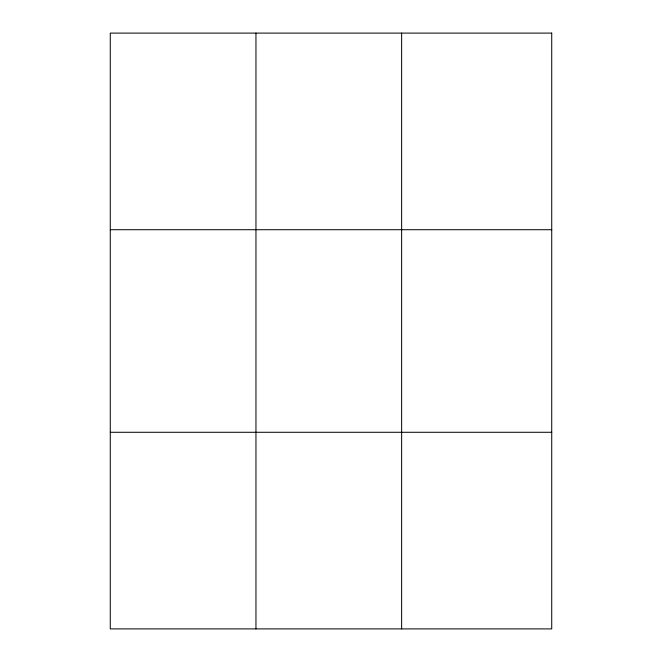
<?xml version="1.0" encoding="UTF-8"?>
<svg xmlns="http://www.w3.org/2000/svg" width="662" height="662" viewBox="0 0 662 662"><rect width="100%" height="100%" fill="white"/><g stroke="black" fill="none" stroke-linecap="round" stroke-linejoin="round"><path stroke-width="0.99" d="M255.954 33.1L255.954 628.9M401.635 33.1L401.635 628.9M110.273 229.714L551.727 229.714M110.273 432.286L551.727 432.286M551.727 33.1L551.727 628.9L110.273 628.9L110.273 33.1L551.727 33.1"/></g></svg>
